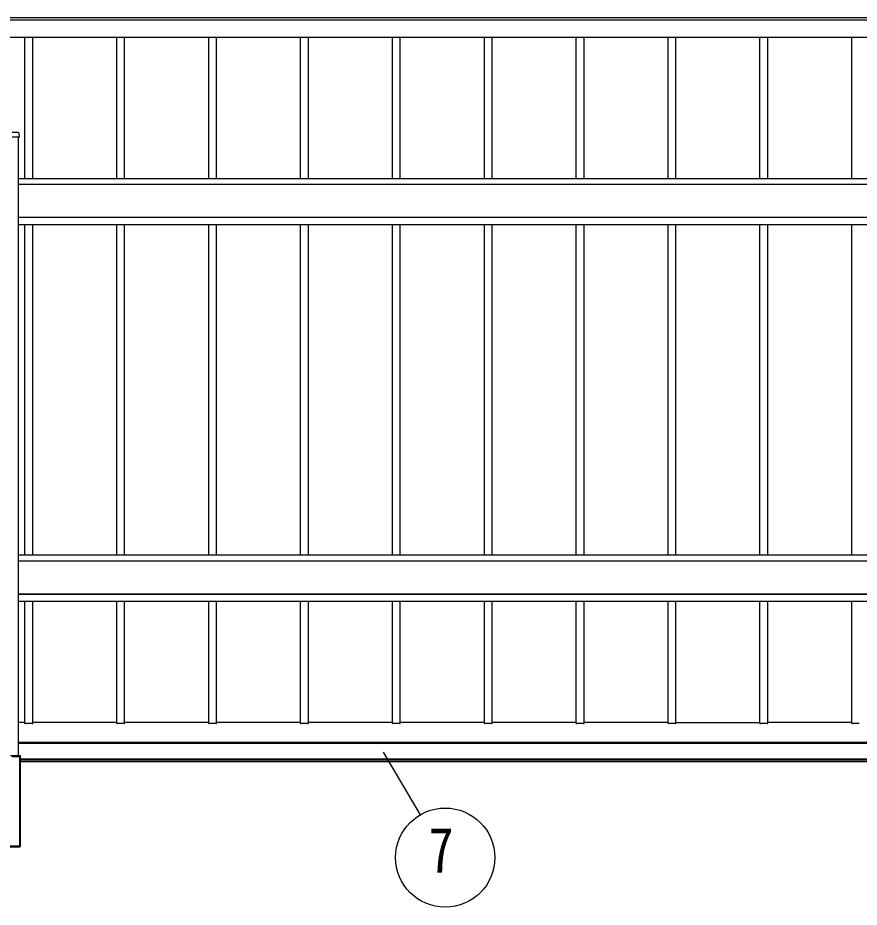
# Model space of a CAD drawing. Units: millimetres, scale not verified. Extents: x -12615 to 12615, y -8910 to 8910.
# Drawn here: x -4468 to -2636, y -210 to 1727 of the extents above; entities that cross this region are included whole.
import ezdxf
from ezdxf.enums import TextEntityAlignment as Align

# ---------------------------------------------------------------- set-up
doc = ezdxf.new("R2010")
doc.units = ezdxf.units.MM
doc.header["$LTSCALE"] = 50
doc.layers.add('0-4_YKK_A1', color=4, linetype='Continuous')
doc.layers.add('0-5_YKK_D', color=6, linetype='Continuous')
doc.styles.add('ＭＳ ゴシック', font='')
doc.styles.get('ＭＳ ゴシック').set_extended_font_data('MS Gothic')

msp = doc.modelspace()

# ---------------------------------------------------------------- linework, layer by layer
at = {"layer": '0-4_YKK_A1'}
for p, q in [((-50.69, 1726.95), (-5443.19, 1726.95)), ((-50.69, 1726.95), (-5443.19, 1726.95)), ((-50.69, 1721.95), (-5443.19, 1721.95)), ((-5424.19, 1685.03), (-74.19, 1685.03)), ((-4452.19, 1376.53), (-4452.19, 1685.03)), ((-4435.19, 1376.53), (-4435.19, 1685.03)), ((-4252.19, 1376.53), (-4252.19, 1685.03)), ((-4235.19, 1376.53), (-4235.19, 1685.03)), ((-4052.19, 1376.53), (-4052.19, 1685.03)), ((-4035.19, 1376.53), (-4035.19, 1685.03)), ((-3852.19, 1376.53), (-3852.19, 1685.03)), ((-3835.19, 1376.53), (-3835.19, 1685.03)), ((-3652.19, 1376.53), (-3652.19, 1685.03)), ((-3635.19, 1376.53), (-3635.19, 1685.03)), ((-3452.19, 1376.53), (-3452.19, 1685.03)), ((-3435.19, 1376.53), (-3435.19, 1685.03)), ((-3252.19, 1376.53), (-3252.19, 1685.03)), ((-3235.19, 1376.53), (-3235.19, 1685.03)), ((-3052.19, 1376.53), (-3052.19, 1685.03)), ((-3035.19, 1376.53), (-3035.19, 1685.03)), ((-2852.19, 1376.53), (-2852.19, 1685.03)), ((-2835.19, 1376.53), (-2835.19, 1685.03)), ((-2652.19, 1376.53), (-2652.19, 1685.03)), ((-4466.78, 1476.82), (-4480.36, 1476.82)), ((-4464.32, 1467.32), (-4464.79, 1474.94)), ((-4479.83, 1467.32), (-4464.82, 1467.32)), ((-4467.19, 1467.32), (-4467.19, 119.81)), ((-4464.82, 1467.32), (-4464.32, 1467.32)), ((-1031.19, 1376.53), (-4467.19, 1376.53)), ((-1031.19, 1376.53), (-4467.19, 1376.53)), ((-1031.19, 1363.53), (-4467.19, 1363.53)), ((-1031.19, 1291.77), (-4467.19, 1291.77)), ((-4467.19, 1276.61), (-1031.19, 1276.61)), ((-4452.19, 556.45), (-4452.19, 1276.61)), ((-4435.19, 556.45), (-4435.19, 1276.61)), ((-4252.19, 556.45), (-4252.19, 1276.61)), ((-4235.19, 556.45), (-4235.19, 1276.61)), ((-4052.19, 556.45), (-4052.19, 1276.61)), ((-4035.19, 556.45), (-4035.19, 1276.61)), ((-3852.19, 556.45), (-3852.19, 1276.61)), ((-3835.19, 556.45), (-3835.19, 1276.61)), ((-3652.19, 556.45), (-3652.19, 1276.61)), ((-3635.19, 556.45), (-3635.19, 1276.61)), ((-3452.19, 556.45), (-3452.19, 1276.61)), ((-3435.19, 556.45), (-3435.19, 1276.61)), ((-3252.19, 556.45), (-3252.19, 1276.61)), ((-3235.19, 556.45), (-3235.19, 1276.61)), ((-3052.19, 556.45), (-3052.19, 1276.61)), ((-3035.19, 556.45), (-3035.19, 1276.61)), ((-2852.19, 556.45), (-2852.19, 1276.61)), ((-2835.19, 556.45), (-2835.19, 1276.61)), ((-2652.19, 556.45), (-2652.19, 1276.61)), ((-1031.19, 556.45), (-4467.19, 556.45)), ((-1031.19, 556.45), (-4467.19, 556.45)), ((-1031.19, 543.46), (-4467.19, 543.46)), ((-4467.19, 471.73), (-1031.19, 471.73)), ((-1031.19, 471.7), (-4467.19, 471.7)), ((-4467.19, 456.53), (-1031.19, 456.53)), ((-4452.19, 190.03), (-4452.19, 456.53)), ((-4435.19, 190.03), (-4435.19, 456.53)), ((-4252.19, 190.03), (-4252.19, 456.53)), ((-4235.19, 190.03), (-4235.19, 456.53)), ((-4052.19, 190.03), (-4052.19, 456.53)), ((-4035.19, 190.03), (-4035.19, 456.53)), ((-3852.19, 190.03), (-3852.19, 456.53)), ((-3835.19, 190.03), (-3835.19, 456.53)), ((-3652.19, 190.03), (-3652.19, 456.53)), ((-3635.19, 190.03), (-3635.19, 456.53)), ((-3452.19, 190.03), (-3452.19, 456.53)), ((-3435.19, 190.03), (-3435.19, 456.53)), ((-3252.19, 190.03), (-3252.19, 456.53)), ((-3235.19, 190.03), (-3235.19, 456.53)), ((-3052.19, 190.03), (-3052.19, 456.53)), ((-3035.19, 190.03), (-3035.19, 456.53)), ((-2852.19, 190.03), (-2852.19, 456.53)), ((-2835.19, 190.03), (-2835.19, 456.53)), ((-2652.19, 190.03), (-2652.19, 456.53)), ((-4452.49, 191.68), (-4467.19, 191.68)), ((-4436.19, 189.98), (-4451.19, 189.98)), ((-4252.49, 191.68), (-4435.19, 191.68)), ((-4236.19, 189.98), (-4251.19, 189.98)), ((-4052.49, 191.68), (-4235.19, 191.68)), ((-4036.19, 189.98), (-4051.19, 189.98)), ((-3852.49, 191.68), (-4035.19, 191.68)), ((-3836.19, 189.98), (-3851.19, 189.98)), ((-3652.49, 191.68), (-3835.19, 191.68)), ((-3636.19, 189.98), (-3651.19, 189.98)), ((-3452.49, 191.68), (-3635.19, 191.68)), ((-3436.19, 189.98), (-3451.19, 189.98)), ((-3252.49, 191.68), (-3435.19, 191.68)), ((-3236.19, 189.98), (-3251.19, 189.98)), ((-3052.49, 191.68), (-3235.19, 191.68)), ((-3036.19, 189.98), (-3051.19, 189.98)), ((-3034.89, 191.68), (-2852.19, 191.68)), ((-2836.19, 189.98), (-2851.19, 189.98)), ((-2652.49, 191.68), (-2835.19, 191.68)), ((-2636.19, 189.98), (-2651.19, 189.98)), ((-1031.19, 148.26), (-4467.19, 148.26)), ((-1031.19, 148.16), (-4467.19, 148.16)), ((-1031.19, 147.02), (-4467.19, 147.02)), ((-1032.19, 147.02), (-4467.19, 147.02)), ((-1032.19, 146.97), (-4466.19, 146.97)), ((-1032.19, 146.45), (-4466.19, 146.45)), ((-4483.44, 119.82), (-4462.3, 119.82)), ((-4483.44, 119.81), (-4462.3, 119.81)), ((-4462.76, 118.97), (-4481.07, 118.97)), ((-4480.14, 117.98), (-4463.76, 117.98)), ((-4463.76, 117.98), (-4464.38, -77.53)), ((-4462.76, 118.97), (-4463.76, 117.98)), ((-4463.39, -78.53), (-4462.76, 118.98)), ((-4462.3, 119.82), (-4462.94, -78.6)), ((-4462.3, 119.82), (-4462.94, -78.59)), ((-4462.3, 119.81), (-4462.76, 118.98)), ((-1036.04, 107.44), (-4462.34, 107.44)), ((-4462.34, 106.96), (-1036.04, 106.96)), ((-1036.05, 112.29), (-4462.33, 112.29)), ((-1036.05, 111.98), (-4462.33, 111.98)), ((-1036.05, 111.95), (-4462.33, 111.95)), ((-1036.05, 111.63), (-4462.33, 111.63)), ((-4462.94, -78.6), (-4561.44, -78.6)), ((-4561, -78.53), (-4463.39, -78.53)), ((-4464.38, -77.53), (-4560, -77.53)), ((-4464.38, -77.53), (-4463.39, -78.53)), ((-4462.94, -78.59), (-4463.39, -78.53))]:
    msp.add_line(p, q, dxfattribs=at)
for centre, radius, start, end in [((-4466.78, 1474.82), 2, 3.5, 90), ((-4452.42, 190.23), 1.45, 81.04481, 92.9634), ((-4451.44, 194.8), 4.82, 261.04481, 272.9634), ((-4435.94, 194.8), 4.82, 267.0366, 278.95519), ((-4252.42, 190.23), 1.45, 81.04481, 92.9634), ((-4251.44, 194.8), 4.82, 261.04481, 272.9634), ((-4235.94, 194.8), 4.82, 267.0366, 278.95519), ((-4052.42, 190.23), 1.45, 81.04481, 92.9634), ((-4051.44, 194.8), 4.82, 261.04481, 272.9634), ((-4035.94, 194.8), 4.82, 267.0366, 278.95519), ((-3852.42, 190.23), 1.45, 81.04481, 92.9634), ((-3851.44, 194.8), 4.82, 261.04481, 272.9634), ((-3835.94, 194.8), 4.82, 267.0366, 278.95519), ((-3652.42, 190.23), 1.45, 81.04481, 92.9634), ((-3651.44, 194.8), 4.82, 261.04481, 272.9634), ((-3635.94, 194.8), 4.82, 267.0366, 278.95519), ((-3452.42, 190.23), 1.45, 81.04481, 92.9634), ((-3451.44, 194.8), 4.82, 261.04481, 272.9634), ((-3435.94, 194.8), 4.82, 267.0366, 278.95519), ((-3252.42, 190.23), 1.45, 81.04481, 92.9634), ((-3251.44, 194.8), 4.82, 261.04481, 272.9634), ((-3235.94, 194.8), 4.82, 267.0366, 278.95519), ((-3052.42, 190.23), 1.45, 81.04481, 92.9634), ((-3051.44, 194.8), 4.82, 261.04481, 272.9634), ((-3035.94, 194.8), 4.82, 267.0366, 278.95519), ((-2851.44, 194.8), 4.82, 261.04481, 272.9634), ((-2835.94, 194.8), 4.82, 267.0366, 278.95519), ((-2652.42, 190.23), 1.45, 81.04481, 92.9634), ((-2651.44, 194.8), 4.82, 261.04481, 272.9634)]:
    msp.add_arc(centre, radius, start, end, dxfattribs=at)
for centre, major_axis, ratio, start_param, end_param in [((-4463.75, 118.98), (1, 0), 0.113935, 6.1693694, 6.2218131), ((-4462.3, 119.32), (0.002, 0.5), 0.061078, 0.0611989, 0.1136426), ((-4463.38, -77.53), (0, 1), 0.061078, 3.0807862, 3.1330623), ((-4463.44, -78.6), (0.5, 0), 0.008727, 0.0086987, 0.0609748)]:
    msp.add_ellipse(centre, major_axis=major_axis, ratio=ratio, start_param=start_param, end_param=end_param, dxfattribs=at)
at = {"layer": '0-5_YKK_D'}
msp.add_line((-3672.54, 127.32), (-3592.1, -9.28), dxfattribs=at)
msp.add_circle((-3537.3, -102.35), 108, dxfattribs=at)

# ---------------------------------------------------------------- texts
at = {"layer": '0-5_YKK_D', "style": 'ＭＳ ゴシック', "width": 0.8}
msp.add_text('7', height=98.97, dxfattribs=at).set_placement((-3573.3, -165.05), align=Align.BOTTOM_LEFT)

doc.saveas('drawing.dxf')
